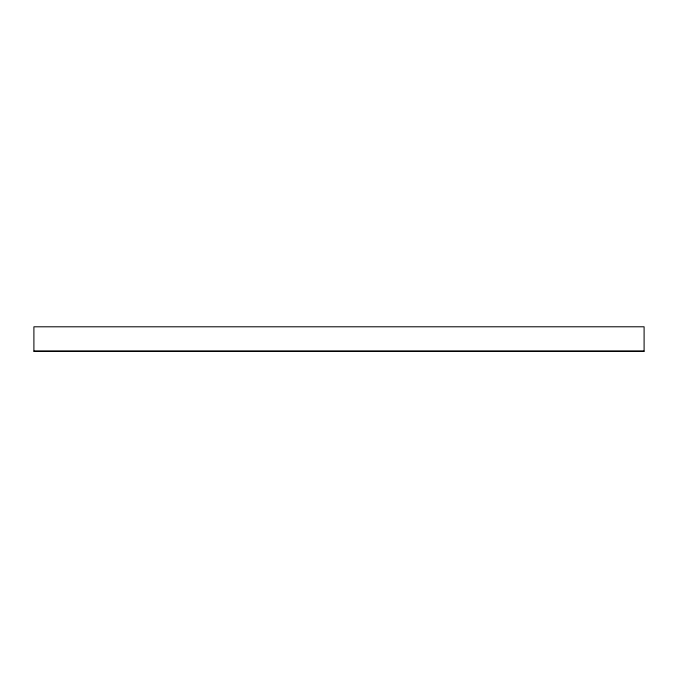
<?xml version="1.0" encoding="UTF-8"?>
<svg xmlns="http://www.w3.org/2000/svg" width="678" height="678" viewBox="0 0 678 678"><rect width="100%" height="100%" fill="white"/><g stroke="black" fill="none" stroke-linecap="round" stroke-linejoin="round"><path stroke-width="1.02" d="M33.9 351.196L644.1 351.196L644.1 326.788L33.9 326.804L33.9 351.212L644.1 351.212"/></g></svg>
